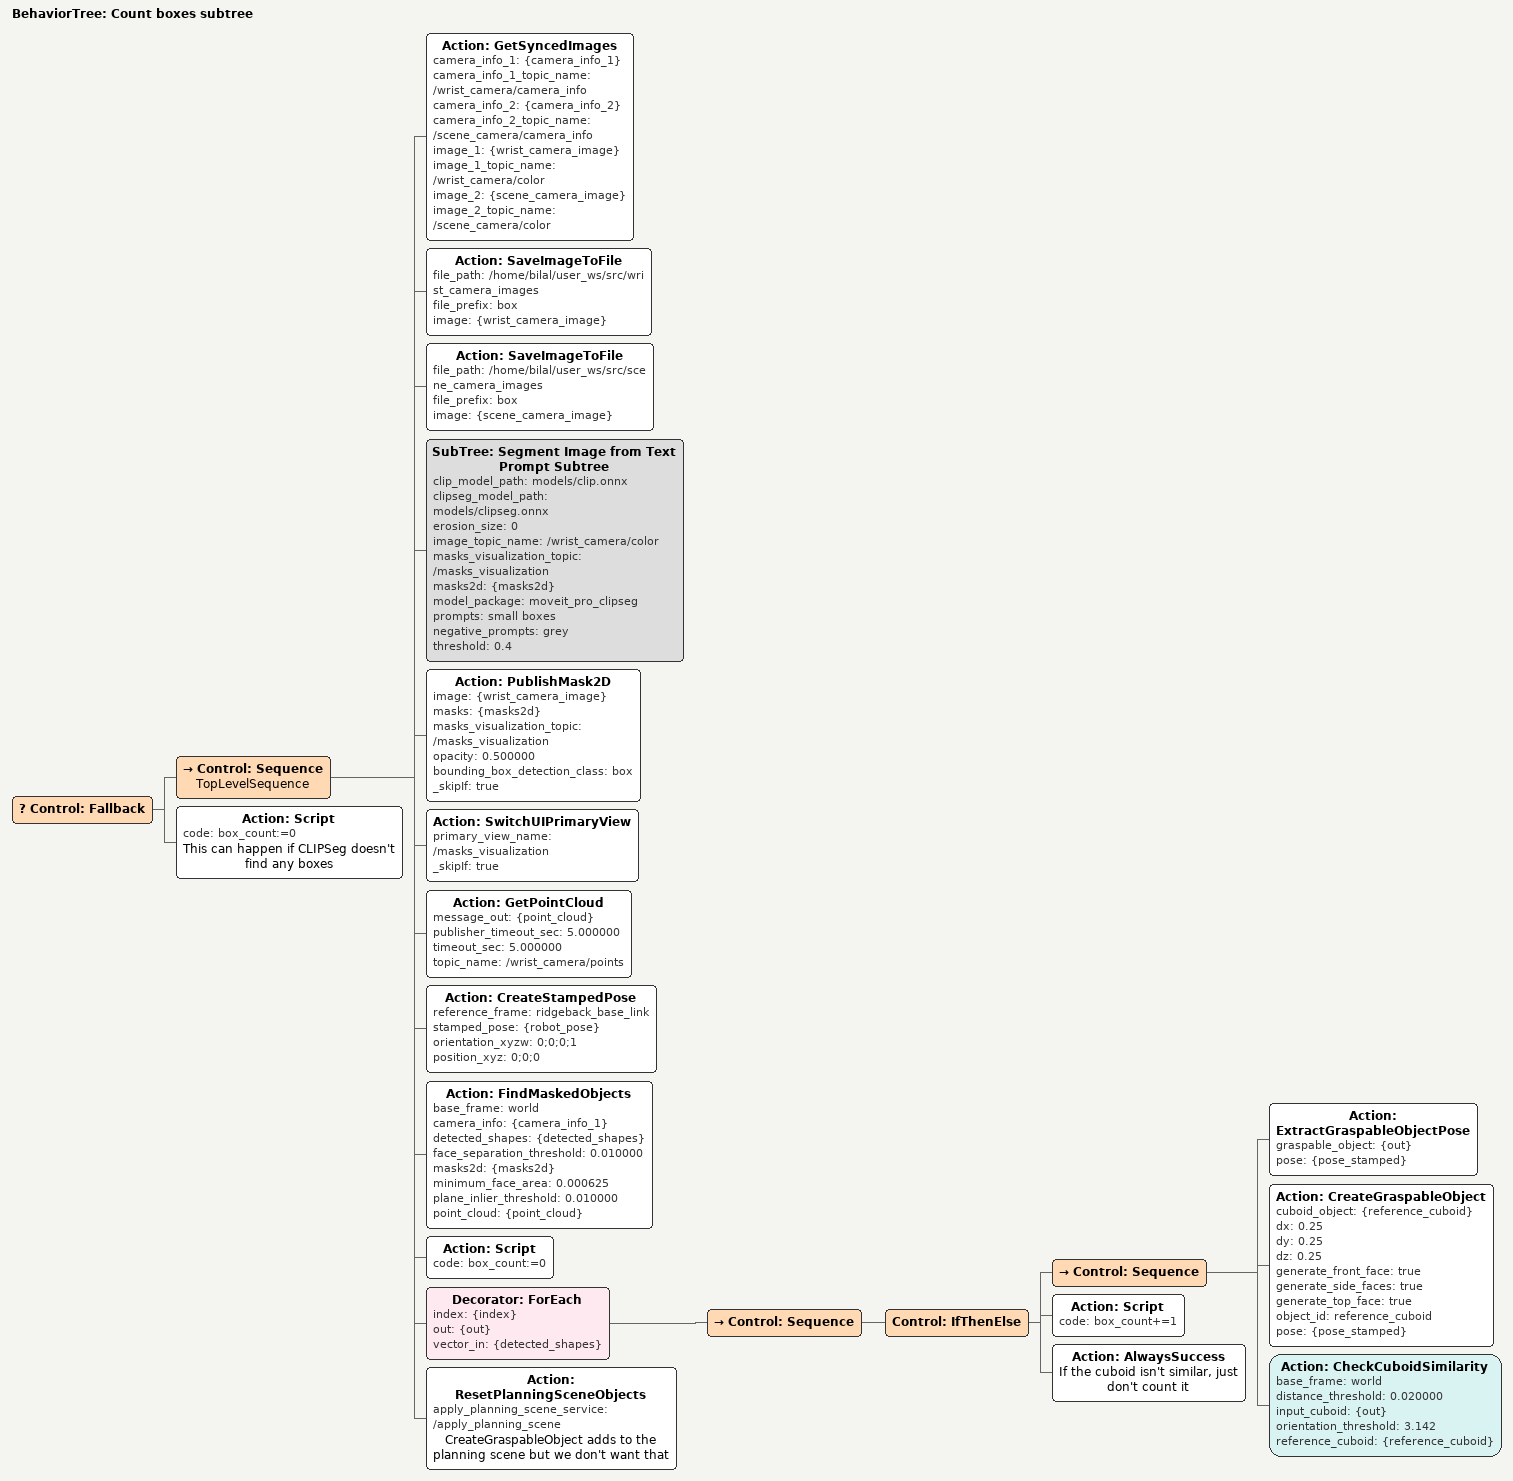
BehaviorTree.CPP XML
<?xml version='1.0' encoding='UTF-8'?>
<root BTCPP_format="4" main_tree_to_execute="Count boxes subtree">
  <BehaviorTree ID="Count boxes subtree" _description="Counts the boxes visible in a scene">
    <Control ID="Fallback">
      <Control ID="Sequence" name="TopLevelSequence">
        <Action ID="GetSyncedImages" camera_info_1="{camera_info_1}" camera_info_1_topic_name="/wrist_camera/camera_info" camera_info_2="{camera_info_2}" camera_info_2_topic_name="/scene_camera/camera_info" image_1="{wrist_camera_image}" image_1_topic_name="/wrist_camera/color" image_2="{scene_camera_image}" image_2_topic_name="/scene_camera/color"/>
        <Action ID="SaveImageToFile" file_path="/home/bilal/user_ws/src/wrist_camera_images" file_prefix="box" image="{wrist_camera_image}"/>
        <Action ID="SaveImageToFile" file_path="/home/bilal/user_ws/src/scene_camera_images" file_prefix="box" image="{scene_camera_image}"/>
        <SubTree ID="Segment Image from Text Prompt Subtree" clip_model_path="models/clip.onnx" clipseg_model_path="models/clipseg.onnx" erosion_size="0" image_topic_name="/wrist_camera/color" masks_visualization_topic="/masks_visualization" masks2d="{masks2d}" model_package="moveit_pro_clipseg" prompts="small boxes" negative_prompts="grey" threshold="0.4"/>
        <Action ID="PublishMask2D" image="{wrist_camera_image}" masks="{masks2d}" masks_visualization_topic="/masks_visualization" opacity="0.500000" bounding_box_detection_class="box" _skipIf="true"/>
        <Action ID="SwitchUIPrimaryView" primary_view_name="/masks_visualization" _skipIf="true"/>
        <Action ID="GetPointCloud" message_out="{point_cloud}" publisher_timeout_sec="5.000000" timeout_sec="5.000000" topic_name="/wrist_camera/points"/>
        <Action ID="CreateStampedPose" reference_frame="ridgeback_base_link" stamped_pose="{robot_pose}" orientation_xyzw="0;0;0;1" position_xyz="0;0;0"/>
        <Action ID="FindMaskedObjects" base_frame="world" camera_info="{camera_info_1}" detected_shapes="{detected_shapes}" face_separation_threshold="0.010000" masks2d="{masks2d}" minimum_face_area="0.000625" plane_inlier_threshold="0.010000" point_cloud="{point_cloud}"/>
        <Action ID="Script" code="box_count:=0"/>
        <Decorator ID="ForEach" index="{index}" out="{out}" vector_in="{detected_shapes}">
          <Control ID="Sequence">
            <Control ID="IfThenElse">
              <Control ID="Sequence">
                <Action ID="ExtractGraspableObjectPose" graspable_object="{out}" pose="{pose_stamped}"/>
                <Action ID="CreateGraspableObject" cuboid_object="{reference_cuboid}" dx="0.25" dy="0.25" dz="0.25" generate_front_face="true" generate_side_faces="true" generate_top_face="true" object_id="reference_cuboid" pose="{pose_stamped}"/>
                <Action ID="CheckCuboidSimilarity" base_frame="world" distance_threshold="0.020000" input_cuboid="{out}" orientation_threshold="3.142" reference_cuboid="{reference_cuboid}"/>
              </Control>
              <Action ID="Script" code="box_count+=1"/>
              <Action ID="AlwaysSuccess" name="If the cuboid isn't similar, just don't count it"/>
            </Control>
          </Control>
        </Decorator>
        <Action ID="ResetPlanningSceneObjects" apply_planning_scene_service="/apply_planning_scene" name="CreateGraspableObject adds to the planning scene but we don't want that"/>
      </Control>
      <Action ID="Script" code="box_count:=0" name="This can happen if CLIPSeg doesn't find any boxes"/>
    </Control>
  </BehaviorTree>
</root>
